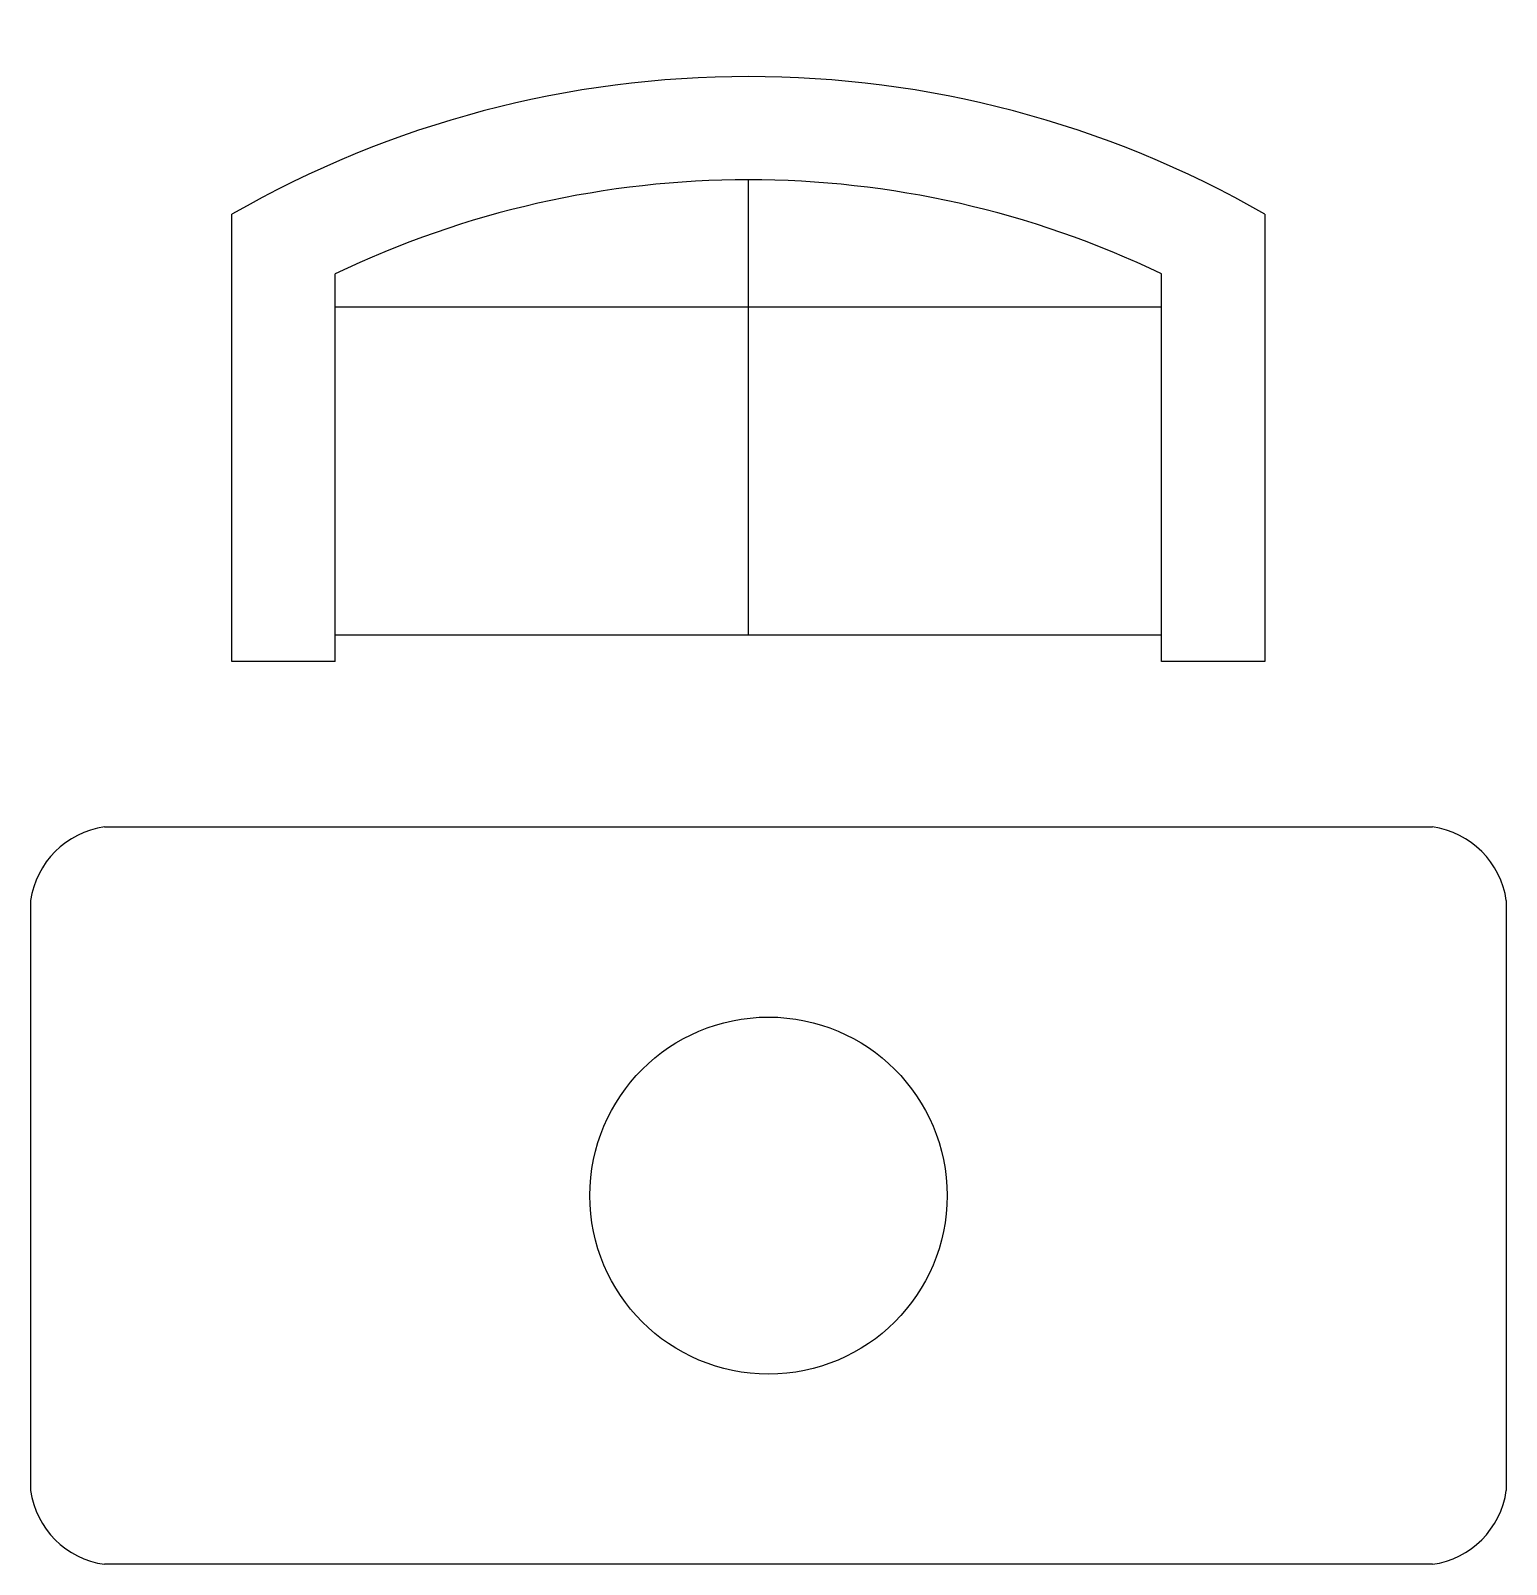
# Model space of a CAD drawing. Header units: inches. Extents: x -29.2 to 30.8, y -60.5 to 1.9.
import ezdxf

# ---------------------------------------------------------------- set-up
doc = ezdxf.new("R2010")
doc.units = ezdxf.units.IN
doc.header["$MEASUREMENT"] = 0

# ---------------------------------------------------------------- blocks, each defined once
blk = doc.blocks.new('Sofa - Roundback Loveseat 5 ft.')
at = {"linetype": 'Continuous'}
for p, q in [((0, -32.44198), (0, -5.99998)), ((-24, -33.99998), (-24, -11.46958)), ((24.00004, -33.99998), (24.00004, -11.46958)), ((-23.9998, -13.38178), (23.99986, -13.38178)), ((-24, -32.44198), (24.00004, -32.44198))]:
    blk.add_line(p, q, dxfattribs=at)
for points in [[(-24, -33.99998), (-30, -33.99998), (-30, -7.99998)], [(30.00004, -7.99998), (30.00004, -33.99998), (24.00004, -33.99998)]]:
    blk.add_lwpolyline(points, dxfattribs=at)
for centre, radius, start, end in [((0, -60.24998), 60.24998, 60.13715, 119.8628), ((0, -61.38438), 55.38444, 64.32083, 115.6792)]:
    blk.add_arc(centre, radius, start, end, dxfattribs=at)

msp = doc.modelspace()

# ---------------------------------------------------------------- linework, layer by layer
at = {"linetype": 'Continuous'}
for p, q in [((-26.185, -30.527), (27.815, -30.527)), ((-29.185, -57.527), (-29.185, -33.527)), ((30.815, -33.527), (30.815, -57.527)), ((27.815, -60.527), (-26.185, -60.527))]:
    msp.add_line(p, q, dxfattribs=at)
msp.add_circle((0.815, -45.527), 7.263)
for centre, start, end in [((-25.685, -34.027), 98.1301, 171.8699), ((27.315, -34.027), 8.1301, 81.8699), ((-25.685, -57.027), 188.1301, 261.8699), ((27.315, -57.027), 278.1301, 351.8699)]:
    msp.add_arc(centre, 3.536, start, end, dxfattribs=at)

# ---------------------------------------------------------------- block references
at = {"xscale": 0.7, "yscale": 0.7, "zscale": 0.7}
msp.add_blockref('Sofa - Roundback Loveseat 5 ft.', (0, 0), dxfattribs=at)

doc.saveas('drawing.dxf')
